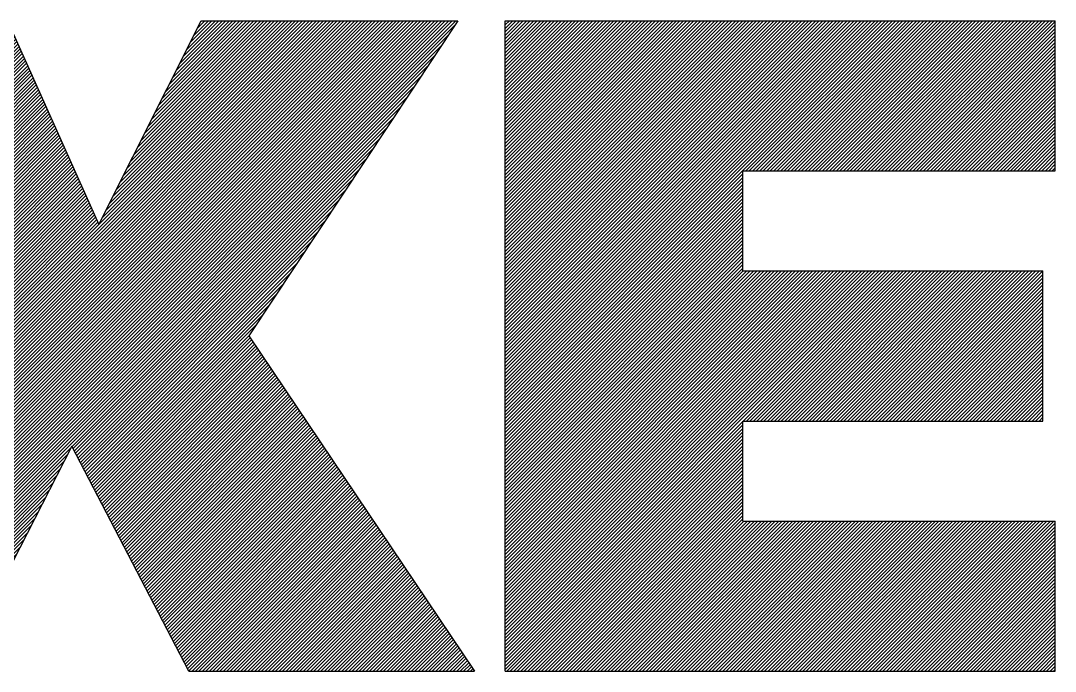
# Model space of a CAD drawing. Extents: x -63 to 400, y -73 to 137.
# Drawn here: x 15.37 to 16.841, y 3.637 to 4.561 of the extents above; entities that cross this region are included whole.
import ezdxf

# ---------------------------------------------------------------- set-up
doc = ezdxf.new("R2010")
doc.units = 0
doc.header["$MEASUREMENT"] = 0
doc.layers.add('1', color=7, linetype='Continuous')

# ---------------------------------------------------------------- blocks, each defined once
blk = doc.blocks.new('*X12')
at = {"layer": '1', "color": 1, "linetype": 'Continuous'}
for p, q in [((-0.63365, -0.00008), (-0.10553, 0.52804)), ((-0.63213, 0.00427), (-0.10836, 0.52804)), ((-0.63082, -0.00008), (-0.1027, 0.52804)), ((-0.62799, -0.00008), (-0.09987, 0.52804)), ((-0.62625, 0.01297), (-0.11118, 0.52804)), ((-0.62517, -0.00008), (-0.09704, 0.52804)), ((-0.62234, -0.00008), (-0.09421, 0.52804)), ((-0.62038, 0.02167), (-0.11401, 0.52804)), ((-0.61951, -0.00008), (-0.09138, 0.52804)), ((-0.61668, -0.00008), (-0.08856, 0.52804)), ((-0.61451, 0.03038), (-0.11684, 0.52804)), ((-0.61385, -0.00008), (-0.08573, 0.52804)), ((-0.61102, -0.00008), (-0.0829, 0.52804)), ((-0.61035, 0.52668), (-0.60899, 0.52804)), ((-0.60925, 0.52495), (-0.60616, 0.52804)), ((-0.60863, 0.03908), (-0.11967, 0.52804)), ((-0.6082, -0.00008), (-0.08007, 0.52804)), ((-0.60815, 0.52322), (-0.60333, 0.52804)), ((-0.60706, 0.52149), (-0.6005, 0.52804)), ((-0.60596, 0.51976), (-0.59767, 0.52804)), ((-0.60537, -0.00008), (-0.07724, 0.52804)), ((-0.60486, 0.51803), (-0.59484, 0.52804)), ((-0.60376, 0.5163), (-0.59202, 0.52804)), ((-0.60276, 0.04778), (-0.1225, 0.52804)), ((-0.60266, 0.51457), (-0.58919, 0.52804)), ((-0.60254, -0.00008), (-0.07441, 0.52804)), ((-0.60157, 0.51283), (-0.58636, 0.52804)), ((-0.60047, 0.5111), (-0.58353, 0.52804)), ((-0.59971, -0.00008), (-0.07159, 0.52804)), ((-0.59937, 0.50937), (-0.5807, 0.52804)), ((-0.59827, 0.50764), (-0.57787, 0.52804)), ((-0.59717, 0.50591), (-0.57505, 0.52804)), ((-0.59688, -0.00008), (-0.06876, 0.52804)), ((-0.59688, 0.05648), (-0.12533, 0.52804)), ((-0.59608, 0.50418), (-0.57222, 0.52804)), ((-0.59498, 0.50245), (-0.56939, 0.52804)), ((-0.59405, -0.00008), (-0.06593, 0.52804)), ((-0.59388, 0.50072), (-0.56656, 0.52804)), ((-0.59278, 0.49899), (-0.56373, 0.52804)), ((-0.59168, 0.49726), (-0.5609, 0.52804)), ((-0.59123, -0.00008), (-0.0631, 0.52804)), ((-0.59101, 0.06519), (-0.12815, 0.52804)), ((-0.59059, 0.49553), (-0.55808, 0.52804)), ((-0.58949, 0.4938), (-0.55525, 0.52804)), ((-0.5884, -0.00008), (-0.06027, 0.52804)), ((-0.58839, 0.49207), (-0.55242, 0.52804)), ((-0.58729, 0.49034), (-0.54959, 0.52804)), ((-0.58619, 0.48861), (-0.54676, 0.52804)), ((-0.58557, -0.00008), (-0.05744, 0.52804)), ((-0.58513, 0.07389), (-0.13098, 0.52804)), ((-0.5851, 0.48688), (-0.54393, 0.52804)), ((-0.584, 0.48515), (-0.5411, 0.52804)), ((-0.5829, 0.48342), (-0.53828, 0.52804)), ((-0.58274, -0.00008), (-0.05462, 0.52804)), ((-0.5818, 0.48169), (-0.53545, 0.52804)), ((-0.5807, 0.47996), (-0.53262, 0.52804)), ((-0.57991, -0.00008), (-0.05179, 0.52804)), ((-0.57961, 0.47823), (-0.52979, 0.52804)), ((-0.57926, 0.08259), (-0.13381, 0.52804)), ((-0.57851, 0.4765), (-0.52696, 0.52804)), ((-0.57741, 0.47477), (-0.52413, 0.52804)), ((-0.57708, -0.00008), (-0.04896, 0.52804)), ((-0.57631, 0.47303), (-0.52131, 0.52804)), ((-0.57521, 0.4713), (-0.51848, 0.52804)), ((-0.57425, -0.00008), (-0.04613, 0.52804)), ((-0.57412, 0.46957), (-0.51565, 0.52804)), ((-0.57339, 0.09129), (-0.13664, 0.52804)), ((-0.57302, 0.46784), (-0.51282, 0.52804)), ((-0.57192, 0.46611), (-0.50999, 0.52804)), ((-0.57143, -0.00008), (-0.0433, 0.52804)), ((-0.57082, 0.46438), (-0.50716, 0.52804)), ((-0.56972, 0.46265), (-0.50433, 0.52804)), ((-0.56863, 0.46092), (-0.50151, 0.52804)), ((-0.5686, -0.00008), (-0.04047, 0.52804)), ((-0.56753, 0.45919), (-0.49868, 0.52804)), ((-0.56643, 0.45746), (-0.49585, 0.52804)), ((-0.56577, -0.00008), (-0.03764, 0.52804)), ((-0.56533, 0.45573), (-0.49302, 0.52804)), ((-0.56423, 0.454), (-0.49019, 0.52804)), ((-0.56314, 0.45227), (-0.48736, 0.52804)), ((-0.56294, -0.00008), (-0.03482, 0.52804)), ((-0.56204, 0.45054), (-0.48454, 0.52804)), ((-0.56094, 0.44881), (-0.48171, 0.52804)), ((-0.56011, -0.00008), (-0.03199, 0.52804)), ((-0.55984, 0.44708), (-0.47888, 0.52804)), ((-0.55874, 0.44535), (-0.47605, 0.52804)), ((-0.55765, 0.44362), (-0.47322, 0.52804)), ((-0.55728, -0.00008), (-0.02916, 0.52804)), ((-0.55655, 0.44189), (-0.47039, 0.52804)), ((-0.55545, 0.44016), (-0.46757, 0.52804)), ((-0.55446, -0.00008), (-0.02633, 0.52804)), ((-0.55435, 0.43843), (-0.46474, 0.52804)), ((-0.55325, 0.4367), (-0.46191, 0.52804)), ((-0.55216, 0.43497), (-0.45908, 0.52804)), ((-0.55163, -0.00008), (-0.0235, 0.52804)), ((-0.55106, 0.43323), (-0.45625, 0.52804)), ((-0.54996, 0.4315), (-0.45342, 0.52804)), ((-0.54886, 0.42977), (-0.45059, 0.52804)), ((-0.5488, -0.00008), (-0.02067, 0.52804)), ((-0.54776, 0.42804), (-0.44777, 0.52804)), ((-0.54667, 0.42631), (-0.44494, 0.52804)), ((-0.54597, -0.00008), (-0.01785, 0.52804)), ((-0.54557, 0.42458), (-0.44211, 0.52804)), ((-0.54447, 0.42285), (-0.43928, 0.52804)), ((-0.54337, 0.42112), (-0.43645, 0.52804)), ((-0.54314, -0.00008), (-0.01502, 0.52804)), ((-0.54227, 0.41939), (-0.43362, 0.52804)), ((-0.54118, 0.41766), (-0.4308, 0.52804)), ((-0.54031, -0.00008), (-0.01582, 0.52441)), ((-0.54008, 0.41593), (-0.42797, 0.52804)), ((-0.53898, 0.4142), (-0.42514, 0.52804)), ((-0.53788, 0.41247), (-0.42231, 0.52804)), ((-0.53678, 0.41074), (-0.41948, 0.52804)), ((-0.53569, 0.40901), (-0.41665, 0.52804)), ((-0.53459, 0.40728), (-0.41383, 0.52804)), ((-0.53349, 0.40555), (-0.411, 0.52804)), ((-0.53239, 0.40382), (-0.40817, 0.52804)), ((-0.53129, 0.40209), (-0.40534, 0.52804)), ((-0.5302, 0.40036), (-0.40251, 0.52804)), ((-0.5291, 0.39863), (-0.39968, 0.52804)), ((-0.528, 0.3969), (-0.39685, 0.52804)), ((-0.5269, 0.39517), (-0.39403, 0.52804)), ((-0.5258, 0.39343), (-0.3912, 0.52804)), ((-0.52471, 0.3917), (-0.38837, 0.52804)), ((-0.52361, 0.38997), (-0.38554, 0.52804)), ((-0.52251, 0.38824), (-0.38271, 0.52804)), ((-0.52141, 0.38651), (-0.37988, 0.52804)), ((-0.52031, 0.38478), (-0.3784, 0.5267)), ((-0.51922, 0.38305), (-0.37752, 0.52474)), ((-0.51812, 0.38132), (-0.37665, 0.52279)), ((-0.30486, 0.36265), (-0.13947, 0.52804)), ((-0.30201, 0.36833), (-0.1423, 0.52804)), ((-0.29915, 0.37402), (-0.14512, 0.52804)), ((-0.29629, 0.3797), (-0.14795, 0.52804)), ((-0.29343, 0.38539), (-0.15078, 0.52804)), ((-0.29058, 0.39107), (-0.15361, 0.52804)), ((-0.28772, 0.39676), (-0.15644, 0.52804)), ((-0.28486, 0.40244), (-0.15927, 0.52804)), ((-0.28201, 0.40813), (-0.1621, 0.52804)), ((-0.27915, 0.41382), (-0.16492, 0.52804)), ((-0.27629, 0.4195), (-0.16775, 0.52804)), ((-0.27344, 0.42519), (-0.17058, 0.52804)), ((-0.27058, 0.43087), (-0.17341, 0.52804)), ((-0.26772, 0.43656), (-0.17624, 0.52804)), ((-0.26486, 0.44224), (-0.17907, 0.52804)), ((-0.26201, 0.44793), (-0.18189, 0.52804)), ((-0.25915, 0.45361), (-0.18472, 0.52804)), ((-0.25629, 0.4593), (-0.18755, 0.52804)), ((-0.25344, 0.46498), (-0.19038, 0.52804)), ((-0.25058, 0.47067), (-0.19321, 0.52804)), ((-0.24772, 0.47636), (-0.19604, 0.52804)), ((-0.24487, 0.48204), (-0.19886, 0.52804)), ((-0.24201, 0.48773), (-0.20169, 0.52804)), ((-0.23915, 0.49341), (-0.20452, 0.52804)), ((-0.23629, 0.4991), (-0.20735, 0.52804)), ((-0.23344, 0.50478), (-0.21018, 0.52804)), ((-0.23058, 0.51047), (-0.21301, 0.52804)), ((-0.22772, 0.51615), (-0.21584, 0.52804)), ((-0.22487, 0.52184), (-0.21866, 0.52804)), ((-0.22201, 0.52752), (-0.22149, 0.52804)), ((-0.53749, -0.00008), (-0.02138, 0.51602)), ((-0.51702, 0.37959), (-0.37577, 0.52084)), ((-0.51592, 0.37786), (-0.3749, 0.51888)), ((-0.51482, 0.37613), (-0.37403, 0.51693)), ((-0.51373, 0.3744), (-0.37315, 0.51498)), ((-0.51263, 0.37267), (-0.37228, 0.51302)), ((-0.53466, -0.00008), (-0.02695, 0.50762)), ((-0.51153, 0.37094), (-0.3714, 0.51107)), ((-0.51043, 0.36921), (-0.37053, 0.50911)), ((-0.50933, 0.36748), (-0.36965, 0.50716)), ((-0.50824, 0.36575), (-0.36878, 0.50521)), ((-0.53183, -0.00008), (-0.03251, 0.49923)), ((-0.50714, 0.36402), (-0.3679, 0.50325)), ((-0.50604, 0.36229), (-0.36703, 0.5013)), ((-0.50494, 0.36056), (-0.36615, 0.49935)), ((-0.50384, 0.35883), (-0.36528, 0.49739)), ((-0.529, -0.00008), (-0.03808, 0.49084)), ((-0.50275, 0.3571), (-0.3644, 0.49544)), ((-0.50165, 0.35537), (-0.36353, 0.49348)), ((-0.50055, 0.35363), (-0.36265, 0.49153)), ((-0.49945, 0.3519), (-0.36178, 0.48958)), ((-0.49835, 0.35017), (-0.3609, 0.48762)), ((-0.52617, -0.00008), (-0.04365, 0.48244)), ((-0.49726, 0.34844), (-0.36003, 0.48567)), ((-0.49616, 0.34671), (-0.35916, 0.48372)), ((-0.49506, 0.34498), (-0.35828, 0.48176)), ((-0.49396, 0.34325), (-0.35741, 0.47981)), ((-0.52334, -0.00008), (-0.04921, 0.47405)), ((-0.49286, 0.34152), (-0.35653, 0.47786)), ((-0.49177, 0.33979), (-0.35566, 0.4759)), ((-0.49067, 0.33806), (-0.35478, 0.47395)), ((-0.48957, 0.33633), (-0.35391, 0.47199)), ((-0.52051, -0.00008), (-0.05478, 0.46565)), ((-0.48847, 0.3346), (-0.35303, 0.47004)), ((-0.48737, 0.33287), (-0.35216, 0.46809)), ((-0.48628, 0.33114), (-0.35128, 0.46613)), ((-0.48518, 0.32941), (-0.35041, 0.46418)), ((-0.48408, 0.32768), (-0.34953, 0.46223)), ((-0.51769, -0.00008), (-0.06034, 0.45726)), ((-0.48298, 0.32595), (-0.34866, 0.46027)), ((-0.48188, 0.32422), (-0.34778, 0.45832)), ((-0.48079, 0.32249), (-0.34691, 0.45636)), ((-0.47969, 0.32076), (-0.34603, 0.45441)), ((-0.51486, -0.00008), (-0.06591, 0.44886)), ((-0.47859, 0.31903), (-0.34516, 0.45246)), ((-0.47749, 0.3173), (-0.34429, 0.4505)), ((-0.47639, 0.31557), (-0.34341, 0.44855)), ((-0.4753, 0.31383), (-0.34254, 0.4466)), ((-0.51203, -0.00008), (-0.07147, 0.44047)), ((-0.4742, 0.3121), (-0.34166, 0.44464)), ((-0.4731, 0.31037), (-0.34079, 0.44269)), ((-0.472, 0.30864), (-0.33991, 0.44073)), ((-0.4709, 0.30691), (-0.33904, 0.43878)), ((-0.46981, 0.30518), (-0.33816, 0.43683)), ((-0.46871, 0.30345), (-0.33729, 0.43487)), ((-0.46761, 0.30172), (-0.33641, 0.43292)), ((-0.46651, 0.29999), (-0.33554, 0.43097)), ((-0.46541, 0.29826), (-0.33466, 0.42901)), ((-0.3266, 0.18252), (-0.07704, 0.43208)), ((-0.46432, 0.29653), (-0.33379, 0.42706)), ((-0.46322, 0.2948), (-0.33291, 0.4251)), ((-0.46212, 0.29307), (-0.33204, 0.42315)), ((-0.46102, 0.29134), (-0.33116, 0.4212)), ((-0.32563, 0.18065), (-0.08261, 0.42368)), ((-0.45992, 0.28961), (-0.33029, 0.41924)), ((-0.45883, 0.28788), (-0.32942, 0.41729)), ((-0.45773, 0.28615), (-0.32854, 0.41534)), ((-0.45663, 0.28442), (-0.32767, 0.41338)), ((-0.32467, 0.17879), (-0.08817, 0.41529)), ((-0.45553, 0.28269), (-0.32679, 0.41143)), ((-0.45443, 0.28096), (-0.32592, 0.40947)), ((-0.45334, 0.27923), (-0.32504, 0.40752)), ((-0.45224, 0.2775), (-0.32417, 0.40557)), ((-0.45114, 0.27577), (-0.32329, 0.40361)), ((-0.3237, 0.17693), (-0.09374, 0.40689)), ((-0.46765, 0.24794), (-0.31979, 0.3958)), ((-0.46178, 0.25664), (-0.32067, 0.39775)), ((-0.4559, 0.26535), (-0.32154, 0.39971)), ((-0.45004, 0.27403), (-0.32242, 0.40166)), ((-0.32274, 0.17507), (-0.0993, 0.3985)), ((-0.49115, 0.21313), (-0.31629, 0.38798)), ((-0.48527, 0.22183), (-0.31717, 0.38994)), ((-0.4794, 0.23054), (-0.31804, 0.39189)), ((-0.47352, 0.23924), (-0.31892, 0.39385)), ((-0.32177, 0.1732), (-0.10487, 0.3901)), ((-0.52052, 0.16962), (-0.31192, 0.37822)), ((-0.51464, 0.17832), (-0.3128, 0.38017)), ((-0.50877, 0.18702), (-0.31367, 0.38212)), ((-0.5029, 0.19573), (-0.31455, 0.38408)), ((-0.49702, 0.20443), (-0.31542, 0.38603)), ((-0.3208, 0.17134), (-0.11044, 0.38171)), ((-0.54402, 0.13481), (-0.30842, 0.3704)), ((-0.53814, 0.14351), (-0.3093, 0.37235)), ((-0.53227, 0.15221), (-0.31017, 0.37431)), ((-0.52639, 0.16092), (-0.31105, 0.37626)), ((-0.31984, 0.16948), (-0.116, 0.37332)), ((-0.56751, 0.1), (-0.30492, 0.36259)), ((-0.56164, 0.1087), (-0.3058, 0.36454)), ((-0.55576, 0.1174), (-0.30667, 0.36649)), ((-0.54989, 0.1261), (-0.30755, 0.36845)), ((-0.31887, 0.16762), (-0.12157, 0.36492)), ((-0.31791, 0.16576), (-0.12713, 0.35653)), ((-0.31694, 0.16389), (-0.1327, 0.34813)), ((-0.31597, 0.16203), (-0.13827, 0.33974)), ((-0.31501, 0.16017), (-0.14383, 0.33134)), ((-0.31404, 0.15831), (-0.1494, 0.32295)), ((-0.31307, 0.15644), (-0.15496, 0.31456)), ((-0.31211, 0.15458), (-0.16053, 0.30616)), ((-0.31114, 0.15272), (-0.16609, 0.29777)), ((-0.31018, 0.15086), (-0.17166, 0.28937)), ((-0.30921, 0.14899), (-0.17723, 0.28098)), ((-0.30824, 0.14713), (-0.18279, 0.27258)), ((-0.30728, 0.14527), (-0.18189, 0.27066)), ((-0.30631, 0.14341), (-0.18075, 0.26897)), ((-0.30535, 0.14155), (-0.17962, 0.26727)), ((-0.30438, 0.13968), (-0.17848, 0.26558)), ((-0.30341, 0.13782), (-0.17734, 0.26389)), ((-0.30245, 0.13596), (-0.17621, 0.2622)), ((-0.30148, 0.1341), (-0.17507, 0.26051)), ((-0.30052, 0.13223), (-0.17393, 0.25882)), ((-0.29955, 0.13037), (-0.17279, 0.25713)), ((-0.29858, 0.12851), (-0.17166, 0.25544)), ((-0.29762, 0.12665), (-0.17052, 0.25375)), ((-0.29665, 0.12478), (-0.16938, 0.25205)), ((-0.29568, 0.12292), (-0.16824, 0.25036)), ((-0.29472, 0.12106), (-0.16711, 0.24867)), ((-0.29375, 0.1192), (-0.16597, 0.24698)), ((-0.29279, 0.11734), (-0.16483, 0.24529)), ((-0.29182, 0.11547), (-0.16369, 0.2436)), ((-0.29085, 0.11361), (-0.16256, 0.24191)), ((-0.28989, 0.11175), (-0.16142, 0.24022)), ((-0.28892, 0.10989), (-0.16028, 0.23853)), ((-0.28796, 0.10802), (-0.15914, 0.23683)), ((-0.28699, 0.10616), (-0.15801, 0.23514)), ((-0.28602, 0.1043), (-0.15687, 0.23345)), ((-0.28506, 0.10244), (-0.15573, 0.23176)), ((-0.28409, 0.10057), (-0.1546, 0.23007)), ((-0.28312, 0.09871), (-0.15346, 0.22838)), ((-0.28216, 0.09685), (-0.15232, 0.22669)), ((-0.28119, 0.09499), (-0.15118, 0.225)), ((-0.28023, 0.09313), (-0.15005, 0.22331)), ((-0.27926, 0.09126), (-0.14891, 0.22162)), ((-0.27829, 0.0894), (-0.14777, 0.21992)), ((-0.27733, 0.08754), (-0.14663, 0.21823)), ((-0.27636, 0.08568), (-0.1455, 0.21654)), ((-0.2754, 0.08381), (-0.14436, 0.21485)), ((-0.27443, 0.08195), (-0.14322, 0.21316)), ((-0.27346, 0.08009), (-0.14208, 0.21147)), ((-0.2725, 0.07823), (-0.14095, 0.20978)), ((-0.27153, 0.07637), (-0.13981, 0.20809)), ((-0.27057, 0.0745), (-0.13867, 0.2064)), ((-0.2696, 0.07264), (-0.13754, 0.2047)), ((-0.26863, 0.07078), (-0.1364, 0.20301)), ((-0.26767, 0.06892), (-0.13526, 0.20132)), ((-0.2667, 0.06705), (-0.13412, 0.19963)), ((-0.26573, 0.06519), (-0.13299, 0.19794)), ((-0.26477, 0.06333), (-0.13185, 0.19625)), ((-0.2638, 0.06147), (-0.13071, 0.19456)), ((-0.26284, 0.0596), (-0.12957, 0.19287)), ((-0.26187, 0.05774), (-0.12844, 0.19118)), ((-0.2609, 0.05588), (-0.1273, 0.18948)), ((-0.25994, 0.05402), (-0.12616, 0.18779)), ((-0.25897, 0.05216), (-0.12502, 0.1861)), ((-0.5092, -0.00008), (-0.32715, 0.18197)), ((-0.25801, 0.05029), (-0.12389, 0.18441)), ((-0.25704, 0.04843), (-0.12275, 0.18272)), ((-0.25607, 0.04657), (-0.12161, 0.18103)), ((-0.25511, 0.04471), (-0.12048, 0.17934)), ((-0.25414, 0.04284), (-0.11934, 0.17765)), ((-0.50637, -0.00008), (-0.33012, 0.17617)), ((-0.50354, -0.00008), (-0.3331, 0.17036)), ((-0.25318, 0.04098), (-0.1182, 0.17596)), ((-0.25221, 0.03912), (-0.11706, 0.17427)), ((-0.25124, 0.03726), (-0.11593, 0.17257)), ((-0.25028, 0.03539), (-0.11479, 0.17088)), ((-0.24931, 0.03353), (-0.11365, 0.16919)), ((-0.50072, -0.00008), (-0.33607, 0.16456)), ((-0.24834, 0.03167), (-0.11251, 0.1675)), ((-0.24738, 0.02981), (-0.11138, 0.16581)), ((-0.24641, 0.02795), (-0.11024, 0.16412)), ((-0.24545, 0.02608), (-0.1091, 0.16243)), ((-0.24448, 0.02422), (-0.10796, 0.16074)), ((-0.49789, -0.00008), (-0.33905, 0.15876)), ((-0.49506, -0.00008), (-0.34202, 0.15295)), ((-0.24351, 0.02236), (-0.10683, 0.15905)), ((-0.24255, 0.0205), (-0.10569, 0.15735)), ((-0.24158, 0.01863), (-0.10455, 0.15566)), ((-0.24062, 0.01677), (-0.10341, 0.15397)), ((-0.23965, 0.01491), (-0.10228, 0.15228)), ((-0.49223, -0.00008), (-0.345, 0.14715)), ((-0.23868, 0.01305), (-0.10114, 0.15059)), ((-0.23772, 0.01118), (-0.1, 0.1489)), ((-0.23675, 0.00932), (-0.09887, 0.14721)), ((-0.23578, 0.00746), (-0.09773, 0.14552)), ((-0.23482, 0.0056), (-0.09659, 0.14383)), ((-0.4894, -0.00008), (-0.34797, 0.14134)), ((-0.48657, -0.00008), (-0.35095, 0.13554)), ((-0.23385, 0.00374), (-0.09545, 0.14213)), ((-0.23289, 0.00187), (-0.09432, 0.14044)), ((-0.23192, 0.00001), (-0.09318, 0.13875)), ((-0.22919, -0.00008), (-0.09204, 0.13706)), ((-0.22636, -0.00008), (-0.0909, 0.13537)), ((-0.48375, -0.00008), (-0.35392, 0.12974)), ((-0.22353, -0.00008), (-0.08977, 0.13368)), ((-0.2207, -0.00008), (-0.08863, 0.13199)), ((-0.21787, -0.00008), (-0.08749, 0.1303)), ((-0.21504, -0.00008), (-0.08635, 0.12861)), ((-0.21222, -0.00008), (-0.08522, 0.12691)), ((-0.48092, -0.00008), (-0.3569, 0.12393)), ((-0.47809, -0.00008), (-0.35987, 0.11813)), ((-0.20939, -0.00008), (-0.08408, 0.12522)), ((-0.20656, -0.00008), (-0.08294, 0.12353)), ((-0.20373, -0.00008), (-0.08181, 0.12184)), ((-0.2009, -0.00008), (-0.08067, 0.12015)), ((-0.19807, -0.00008), (-0.07953, 0.11846)), ((-0.47526, -0.00008), (-0.36285, 0.11233)), ((-0.19525, -0.00008), (-0.07839, 0.11677)), ((-0.19242, -0.00008), (-0.07726, 0.11508)), ((-0.18959, -0.00008), (-0.07612, 0.11339)), ((-0.18676, -0.00008), (-0.07498, 0.1117)), ((-0.18393, -0.00008), (-0.07384, 0.11)), ((-0.47243, -0.00008), (-0.36583, 0.10652)), ((-0.1811, -0.00008), (-0.07271, 0.10831)), ((-0.17827, -0.00008), (-0.07157, 0.10662)), ((-0.17545, -0.00008), (-0.07043, 0.10493)), ((-0.17262, -0.00008), (-0.06929, 0.10324)), ((-0.16979, -0.00008), (-0.06816, 0.10155)), ((-0.4696, -0.00008), (-0.3688, 0.10072)), ((-0.46677, -0.00008), (-0.37178, 0.09491)), ((-0.16696, -0.00008), (-0.06702, 0.09986)), ((-0.16413, -0.00008), (-0.06588, 0.09817)), ((-0.1613, -0.00008), (-0.06474, 0.09648)), ((-0.15848, -0.00008), (-0.06361, 0.09478)), ((-0.15565, -0.00008), (-0.06247, 0.09309)), ((-0.46395, -0.00008), (-0.37475, 0.08911)), ((-0.15282, -0.00008), (-0.06133, 0.0914)), ((-0.14999, -0.00008), (-0.0602, 0.08971)), ((-0.14716, -0.00008), (-0.05906, 0.08802)), ((-0.14433, -0.00008), (-0.05792, 0.08633)), ((-0.14151, -0.00008), (-0.05678, 0.08464)), ((-0.46112, -0.00008), (-0.37773, 0.08331)), ((-0.45829, -0.00008), (-0.3807, 0.0775)), ((-0.13868, -0.00008), (-0.05565, 0.08295)), ((-0.13585, -0.00008), (-0.05451, 0.08126)), ((-0.13302, -0.00008), (-0.05337, 0.07956)), ((-0.13019, -0.00008), (-0.05223, 0.07787)), ((-0.12736, -0.00008), (-0.0511, 0.07618)), ((-0.45546, -0.00008), (-0.38368, 0.0717)), ((-0.12453, -0.00008), (-0.04996, 0.07449)), ((-0.12171, -0.00008), (-0.04882, 0.0728)), ((-0.11888, -0.00008), (-0.04768, 0.07111)), ((-0.11605, -0.00008), (-0.04655, 0.06942)), ((-0.11322, -0.00008), (-0.04541, 0.06773)), ((-0.45263, -0.00008), (-0.38665, 0.0659)), ((-0.4498, -0.00008), (-0.38963, 0.06009)), ((-0.11039, -0.00008), (-0.04427, 0.06604)), ((-0.10756, -0.00008), (-0.04314, 0.06434)), ((-0.10474, -0.00008), (-0.042, 0.06265)), ((-0.10191, -0.00008), (-0.04086, 0.06096)), ((-0.09908, -0.00008), (-0.03972, 0.05927)), ((-0.44698, -0.00008), (-0.3926, 0.05429)), ((-0.09625, -0.00008), (-0.03859, 0.05758)), ((-0.09342, -0.00008), (-0.03745, 0.05589)), ((-0.09059, -0.00008), (-0.03631, 0.0542)), ((-0.08777, -0.00008), (-0.03517, 0.05251)), ((-0.08494, -0.00008), (-0.03404, 0.05082)), ((-0.44415, -0.00008), (-0.39558, 0.04849)), ((-0.44132, -0.00008), (-0.39855, 0.04268)), ((-0.08211, -0.00008), (-0.0329, 0.04913)), ((-0.07928, -0.00008), (-0.03176, 0.04743)), ((-0.07645, -0.00008), (-0.03062, 0.04574)), ((-0.07362, -0.00008), (-0.02949, 0.04405)), ((-0.07079, -0.00008), (-0.02835, 0.04236)), ((-0.43849, -0.00008), (-0.40153, 0.03688)), ((-0.06797, -0.00008), (-0.02721, 0.04067)), ((-0.06514, -0.00008), (-0.02608, 0.03898)), ((-0.06231, -0.00008), (-0.02494, 0.03729)), ((-0.05948, -0.00008), (-0.0238, 0.0356)), ((-0.05665, -0.00008), (-0.02266, 0.03391)), ((-0.43566, -0.00008), (-0.4045, 0.03107)), ((-0.43283, -0.00008), (-0.40748, 0.02527)), ((-0.05382, -0.00008), (-0.02153, 0.03221)), ((-0.051, -0.00008), (-0.02039, 0.03052)), ((-0.04817, -0.00008), (-0.01925, 0.02883)), ((-0.04534, -0.00008), (-0.01811, 0.02714)), ((-0.04251, -0.00008), (-0.01698, 0.02545)), ((-0.43, -0.00008), (-0.41045, 0.01947)), ((-0.03968, -0.00008), (-0.01584, 0.02376)), ((-0.03685, -0.00008), (-0.0147, 0.02207)), ((-0.03403, -0.00008), (-0.01356, 0.02038)), ((-0.0312, -0.00008), (-0.01243, 0.01869)), ((-0.02837, -0.00008), (-0.01129, 0.01699)), ((-0.42718, -0.00008), (-0.41343, 0.01366)), ((-0.02554, -0.00008), (-0.01015, 0.0153)), ((-0.02271, -0.00008), (-0.00901, 0.01361)), ((-0.01988, -0.00008), (-0.00788, 0.01192)), ((-0.01705, -0.00008), (-0.00674, 0.01023)), ((-0.01423, -0.00008), (-0.0056, 0.00854)), ((-0.42435, -0.00008), (-0.41641, 0.00786)), ((-0.42152, -0.00008), (-0.41938, 0.00206)), ((-0.0114, -0.00008), (-0.00447, 0.00685)), ((-0.00857, -0.00008), (-0.00333, 0.00516)), ((-0.00574, -0.00008), (-0.00219, 0.00347)), ((-0.00291, -0.00008), (-0.00105, 0.00178)), ((-0.00008, -0.00008), (0.00008, 0.00008))]:
    blk.add_line(p, q, dxfattribs=at)
blk = doc.blocks.new('*X13')
at = {"layer": '1', "color": 1, "linetype": 'Continuous'}
for p, q in [((-0.44618, 0.21285), (-0.1316, 0.52743)), ((-0.44618, 0.21568), (-0.13443, 0.52743)), ((-0.44618, 0.2185), (-0.13725, 0.52743)), ((-0.44618, 0.22133), (-0.14008, 0.52743)), ((-0.44618, 0.22416), (-0.14291, 0.52743)), ((-0.44618, 0.22699), (-0.14574, 0.52743)), ((-0.44618, 0.22982), (-0.14857, 0.52743)), ((-0.44618, 0.23265), (-0.1514, 0.52743)), ((-0.44618, 0.23547), (-0.15422, 0.52743)), ((-0.44618, 0.2383), (-0.15705, 0.52743)), ((-0.44618, 0.24113), (-0.15988, 0.52743)), ((-0.44618, 0.24396), (-0.16271, 0.52743)), ((-0.44618, 0.24679), (-0.16554, 0.52743)), ((-0.44618, 0.24962), (-0.16837, 0.52743)), ((-0.44618, 0.25245), (-0.1712, 0.52743)), ((-0.44618, 0.25527), (-0.17402, 0.52743)), ((-0.44618, 0.2581), (-0.17685, 0.52743)), ((-0.44618, 0.26093), (-0.17968, 0.52743)), ((-0.44618, 0.26376), (-0.18251, 0.52743)), ((-0.44618, 0.26659), (-0.18534, 0.52743)), ((-0.44618, 0.26942), (-0.18817, 0.52743)), ((-0.44618, 0.27224), (-0.19099, 0.52743)), ((-0.44618, 0.27507), (-0.19382, 0.52743)), ((-0.44618, 0.2779), (-0.19665, 0.52743)), ((-0.44618, 0.28073), (-0.19948, 0.52743)), ((-0.44618, 0.28356), (-0.20231, 0.52743)), ((-0.44618, 0.28639), (-0.20514, 0.52743)), ((-0.44618, 0.28921), (-0.20796, 0.52743)), ((-0.44618, 0.29204), (-0.21079, 0.52743)), ((-0.44618, 0.29487), (-0.21362, 0.52743)), ((-0.44618, 0.2977), (-0.21645, 0.52743)), ((-0.44618, 0.30053), (-0.21928, 0.52743)), ((-0.44618, 0.30336), (-0.22211, 0.52743)), ((-0.44618, 0.30619), (-0.22494, 0.52743)), ((-0.44618, 0.30901), (-0.22776, 0.52743)), ((-0.44618, 0.31184), (-0.23059, 0.52743)), ((-0.44618, 0.31467), (-0.23342, 0.52743)), ((-0.44618, 0.3175), (-0.23625, 0.52743)), ((-0.44618, 0.32033), (-0.23908, 0.52743)), ((-0.44618, 0.32316), (-0.24191, 0.52743)), ((-0.44618, 0.32598), (-0.24473, 0.52743)), ((-0.44618, 0.32881), (-0.24756, 0.52743)), ((-0.44618, 0.33164), (-0.25039, 0.52743)), ((-0.44618, 0.33447), (-0.25322, 0.52743)), ((-0.44618, 0.3373), (-0.25605, 0.52743)), ((-0.44618, 0.34013), (-0.25888, 0.52743)), ((-0.44618, 0.34296), (-0.26171, 0.52743)), ((-0.44618, 0.34578), (-0.26453, 0.52743)), ((-0.44618, 0.34861), (-0.26736, 0.52743)), ((-0.44618, 0.35144), (-0.27019, 0.52743)), ((-0.44618, 0.35427), (-0.27302, 0.52743)), ((-0.44618, 0.3571), (-0.27585, 0.52743)), ((-0.44618, 0.35993), (-0.27868, 0.52743)), ((-0.44618, 0.36275), (-0.2815, 0.52743)), ((-0.44618, 0.36558), (-0.28433, 0.52743)), ((-0.44618, 0.36841), (-0.28716, 0.52743)), ((-0.44618, 0.37124), (-0.28999, 0.52743)), ((-0.44618, 0.37407), (-0.29282, 0.52743)), ((-0.44618, 0.3769), (-0.29565, 0.52743)), ((-0.44618, 0.37972), (-0.29847, 0.52743)), ((-0.44618, 0.38255), (-0.3013, 0.52743)), ((-0.44618, 0.38538), (-0.30413, 0.52743)), ((-0.44618, 0.38821), (-0.30696, 0.52743)), ((-0.44618, 0.39104), (-0.30979, 0.52743)), ((-0.44618, 0.39387), (-0.31262, 0.52743)), ((-0.44618, 0.3967), (-0.31545, 0.52743)), ((-0.44618, 0.39952), (-0.31827, 0.52743)), ((-0.44618, 0.40235), (-0.3211, 0.52743)), ((-0.44618, 0.40518), (-0.32393, 0.52743)), ((-0.44618, 0.40801), (-0.32676, 0.52743)), ((-0.44618, 0.41084), (-0.32959, 0.52743)), ((-0.44618, 0.41367), (-0.33242, 0.52743)), ((-0.44618, 0.41649), (-0.33524, 0.52743)), ((-0.44618, 0.41932), (-0.33807, 0.52743)), ((-0.44618, 0.42215), (-0.3409, 0.52743)), ((-0.44618, 0.42498), (-0.34373, 0.52743)), ((-0.44618, 0.42781), (-0.34656, 0.52743)), ((-0.44618, 0.43064), (-0.34939, 0.52743)), ((-0.44618, 0.43346), (-0.35221, 0.52743)), ((-0.44618, 0.43629), (-0.35504, 0.52743)), ((-0.44618, 0.43912), (-0.35787, 0.52743)), ((-0.44618, 0.44195), (-0.3607, 0.52743)), ((-0.44618, 0.44478), (-0.36353, 0.52743)), ((-0.44618, 0.44761), (-0.36636, 0.52743)), ((-0.44618, 0.45044), (-0.36919, 0.52743)), ((-0.44618, 0.45326), (-0.37201, 0.52743)), ((-0.44618, 0.45609), (-0.37484, 0.52743)), ((-0.44618, 0.45892), (-0.37767, 0.52743)), ((-0.44618, 0.46175), (-0.3805, 0.52743)), ((-0.44618, 0.46458), (-0.38333, 0.52743)), ((-0.44618, 0.46741), (-0.38616, 0.52743)), ((-0.44618, 0.47023), (-0.38898, 0.52743)), ((-0.44618, 0.47306), (-0.39181, 0.52743)), ((-0.44618, 0.47589), (-0.39464, 0.52743)), ((-0.44618, 0.47872), (-0.39747, 0.52743)), ((-0.44618, 0.48155), (-0.4003, 0.52743)), ((-0.44618, 0.48438), (-0.40313, 0.52743)), ((-0.44618, 0.4872), (-0.40595, 0.52743)), ((-0.44618, 0.49003), (-0.40878, 0.52743)), ((-0.44618, 0.49286), (-0.41161, 0.52743)), ((-0.44618, 0.49569), (-0.41444, 0.52743)), ((-0.44618, 0.49852), (-0.41727, 0.52743)), ((-0.44618, 0.50135), (-0.4201, 0.52743)), ((-0.44618, 0.50418), (-0.42293, 0.52743)), ((-0.44618, 0.507), (-0.42575, 0.52743)), ((-0.44618, 0.50983), (-0.42858, 0.52743)), ((-0.44618, 0.51266), (-0.43141, 0.52743)), ((-0.44618, 0.51549), (-0.43424, 0.52743)), ((-0.44618, 0.51832), (-0.43707, 0.52743)), ((-0.44618, 0.52115), (-0.4399, 0.52743)), ((-0.44618, 0.52397), (-0.44272, 0.52743)), ((-0.44618, 0.5268), (-0.44555, 0.52743)), ((-0.25064, 0.40555), (-0.12877, 0.52743)), ((-0.24782, 0.40555), (-0.12594, 0.52743)), ((-0.24499, 0.40555), (-0.12311, 0.52743)), ((-0.24216, 0.40555), (-0.12028, 0.52743)), ((-0.23933, 0.40555), (-0.11746, 0.52743)), ((-0.2365, 0.40555), (-0.11463, 0.52743)), ((-0.23367, 0.40555), (-0.1118, 0.52743)), ((-0.23084, 0.40555), (-0.10897, 0.52743)), ((-0.22802, 0.40555), (-0.10614, 0.52743)), ((-0.22519, 0.40555), (-0.10331, 0.52743)), ((-0.22236, 0.40555), (-0.10048, 0.52743)), ((-0.21953, 0.40555), (-0.09766, 0.52743)), ((-0.2167, 0.40555), (-0.09483, 0.52743)), ((-0.21387, 0.40555), (-0.092, 0.52743)), ((-0.21105, 0.40555), (-0.08917, 0.52743)), ((-0.20822, 0.40555), (-0.08634, 0.52743)), ((-0.20539, 0.40555), (-0.08351, 0.52743)), ((-0.20256, 0.40555), (-0.08069, 0.52743)), ((-0.19973, 0.40555), (-0.07786, 0.52743)), ((-0.1969, 0.40555), (-0.07503, 0.52743)), ((-0.19408, 0.40555), (-0.0722, 0.52743)), ((-0.19125, 0.40555), (-0.06937, 0.52743)), ((-0.18842, 0.40555), (-0.06654, 0.52743)), ((-0.18559, 0.40555), (-0.06372, 0.52743)), ((-0.18276, 0.40555), (-0.06089, 0.52743)), ((-0.17993, 0.40555), (-0.05806, 0.52743)), ((-0.1771, 0.40555), (-0.05523, 0.52743)), ((-0.17428, 0.40555), (-0.0524, 0.52743)), ((-0.17145, 0.40555), (-0.04957, 0.52743)), ((-0.16862, 0.40555), (-0.04674, 0.52743)), ((-0.16579, 0.40555), (-0.04392, 0.52743)), ((-0.16296, 0.40555), (-0.04109, 0.52743)), ((-0.16013, 0.40555), (-0.03826, 0.52743)), ((-0.15731, 0.40555), (-0.03543, 0.52743)), ((-0.15448, 0.40555), (-0.0326, 0.52743)), ((-0.15165, 0.40555), (-0.02977, 0.52743)), ((-0.14882, 0.40555), (-0.02695, 0.52743)), ((-0.14599, 0.40555), (-0.02412, 0.52743)), ((-0.14316, 0.40555), (-0.02129, 0.52743)), ((-0.14034, 0.40555), (-0.01846, 0.52743)), ((-0.13751, 0.40555), (-0.01563, 0.52743)), ((-0.13468, 0.40555), (-0.0128, 0.52743)), ((-0.13185, 0.40555), (-0.00998, 0.52743)), ((-0.12902, 0.40555), (-0.00715, 0.52743)), ((-0.12619, 0.40555), (-0.00432, 0.52743)), ((-0.12336, 0.40555), (-0.00149, 0.52743)), ((-0.12054, 0.40555), (0.0007, 0.52679)), ((-0.11771, 0.40555), (0.0007, 0.52396)), ((-0.11488, 0.40555), (0.0007, 0.52113)), ((-0.11205, 0.40555), (0.0007, 0.5183)), ((-0.10922, 0.40555), (0.0007, 0.51547)), ((-0.10639, 0.40555), (0.0007, 0.51264)), ((-0.10357, 0.40555), (0.0007, 0.50982)), ((-0.10074, 0.40555), (0.0007, 0.50699)), ((-0.09791, 0.40555), (0.0007, 0.50416)), ((-0.09508, 0.40555), (0.0007, 0.50133)), ((-0.09225, 0.40555), (0.0007, 0.4985)), ((-0.08942, 0.40555), (0.0007, 0.49567)), ((-0.0866, 0.40555), (0.0007, 0.49285)), ((-0.08377, 0.40555), (0.0007, 0.49002)), ((-0.08094, 0.40555), (0.0007, 0.48719)), ((-0.07811, 0.40555), (0.0007, 0.48436)), ((-0.07528, 0.40555), (0.0007, 0.48153)), ((-0.07245, 0.40555), (0.0007, 0.4787)), ((-0.06962, 0.40555), (0.0007, 0.47587)), ((-0.0668, 0.40555), (0.0007, 0.47305)), ((-0.06397, 0.40555), (0.0007, 0.47022)), ((-0.06114, 0.40555), (0.0007, 0.46739)), ((-0.05831, 0.40555), (0.0007, 0.46456)), ((-0.05548, 0.40555), (0.0007, 0.46173)), ((-0.05265, 0.40555), (0.0007, 0.4589)), ((-0.04983, 0.40555), (0.0007, 0.45608)), ((-0.047, 0.40555), (0.0007, 0.45325)), ((-0.04417, 0.40555), (0.0007, 0.45042)), ((-0.04134, 0.40555), (0.0007, 0.44759)), ((-0.03851, 0.40555), (0.0007, 0.44476)), ((-0.03568, 0.40555), (0.0007, 0.44193)), ((-0.03286, 0.40555), (0.0007, 0.43911)), ((-0.03003, 0.40555), (0.0007, 0.43628)), ((-0.0272, 0.40555), (0.0007, 0.43345)), ((-0.02437, 0.40555), (0.0007, 0.43062)), ((-0.02154, 0.40555), (0.0007, 0.42779)), ((-0.01871, 0.40555), (0.0007, 0.42496)), ((-0.01588, 0.40555), (0.0007, 0.42213)), ((-0.01306, 0.40555), (0.0007, 0.41931)), ((-0.01023, 0.40555), (0.0007, 0.41648)), ((-0.0074, 0.40555), (0.0007, 0.41365)), ((-0.00457, 0.40555), (0.0007, 0.41082)), ((-0.00174, 0.40555), (0.0007, 0.40799)), ((-0.44618, 0.21002), (-0.25321, 0.40299)), ((-0.44618, 0.20719), (-0.25321, 0.40016)), ((-0.44618, 0.20436), (-0.25321, 0.39733)), ((-0.44618, 0.20153), (-0.25321, 0.3945)), ((-0.44618, 0.19871), (-0.25321, 0.39167)), ((-0.44618, 0.19588), (-0.25321, 0.38885)), ((-0.44618, 0.19305), (-0.25321, 0.38602)), ((-0.44618, 0.19022), (-0.25321, 0.38319)), ((-0.44618, 0.18739), (-0.25321, 0.38036)), ((-0.44618, 0.18456), (-0.25321, 0.37753)), ((-0.44618, 0.18173), (-0.25321, 0.3747)), ((-0.44618, 0.17891), (-0.25321, 0.37188)), ((-0.44618, 0.17608), (-0.25321, 0.36905)), ((-0.44618, 0.17325), (-0.25321, 0.36622)), ((-0.44618, 0.17042), (-0.25321, 0.36339)), ((-0.44618, 0.16759), (-0.25321, 0.36056)), ((-0.44618, 0.16476), (-0.25321, 0.35773)), ((-0.44618, 0.16194), (-0.25321, 0.3549)), ((-0.44618, 0.15911), (-0.25321, 0.35208)), ((-0.44618, 0.15628), (-0.25321, 0.34925)), ((-0.44618, 0.15345), (-0.25321, 0.34642)), ((-0.44618, 0.15062), (-0.25321, 0.34359)), ((-0.44618, 0.14779), (-0.25321, 0.34076)), ((-0.44618, 0.14497), (-0.25321, 0.33793)), ((-0.44618, 0.14214), (-0.25321, 0.33511)), ((-0.44618, 0.13931), (-0.25321, 0.33228)), ((-0.44618, 0.13648), (-0.25321, 0.32945)), ((-0.44618, 0.13365), (-0.25321, 0.32662)), ((-0.44618, 0.01203), (-0.1339, 0.3243)), ((-0.44618, 0.01486), (-0.13673, 0.3243)), ((-0.44618, 0.01769), (-0.13956, 0.3243)), ((-0.44618, 0.02051), (-0.14239, 0.3243)), ((-0.44618, 0.02334), (-0.14522, 0.3243)), ((-0.44618, 0.02617), (-0.14805, 0.3243)), ((-0.44618, 0.029), (-0.15087, 0.3243)), ((-0.44618, 0.03183), (-0.1537, 0.3243)), ((-0.44618, 0.03466), (-0.15653, 0.3243)), ((-0.44618, 0.03748), (-0.15936, 0.3243)), ((-0.44618, 0.04031), (-0.16219, 0.3243)), ((-0.44618, 0.04314), (-0.16502, 0.3243)), ((-0.44618, 0.04597), (-0.16785, 0.3243)), ((-0.44618, 0.0488), (-0.17067, 0.3243)), ((-0.44618, 0.05163), (-0.1735, 0.3243)), ((-0.44618, 0.05446), (-0.17633, 0.3243)), ((-0.44618, 0.05728), (-0.17916, 0.3243)), ((-0.44618, 0.06011), (-0.18199, 0.3243)), ((-0.44618, 0.06294), (-0.18482, 0.3243)), ((-0.44618, 0.06577), (-0.18764, 0.3243)), ((-0.44618, 0.0686), (-0.19047, 0.3243)), ((-0.44618, 0.07143), (-0.1933, 0.3243)), ((-0.44618, 0.07425), (-0.19613, 0.3243)), ((-0.44618, 0.07708), (-0.19896, 0.3243)), ((-0.44618, 0.07991), (-0.20179, 0.3243)), ((-0.44618, 0.08274), (-0.20461, 0.3243)), ((-0.44618, 0.08557), (-0.20744, 0.3243)), ((-0.44618, 0.0884), (-0.21027, 0.3243)), ((-0.44618, 0.09123), (-0.2131, 0.3243)), ((-0.44618, 0.09405), (-0.21593, 0.3243)), ((-0.44618, 0.09688), (-0.21876, 0.3243)), ((-0.44618, 0.09971), (-0.22159, 0.3243)), ((-0.44618, 0.10254), (-0.22441, 0.3243)), ((-0.44618, 0.10537), (-0.22724, 0.3243)), ((-0.44618, 0.1082), (-0.23007, 0.3243)), ((-0.44618, 0.11102), (-0.2329, 0.3243)), ((-0.44618, 0.11385), (-0.23573, 0.3243)), ((-0.44618, 0.11668), (-0.23856, 0.3243)), ((-0.44618, 0.11951), (-0.24138, 0.3243)), ((-0.44618, 0.12234), (-0.24421, 0.3243)), ((-0.44618, 0.12517), (-0.24704, 0.3243)), ((-0.44618, 0.12799), (-0.24987, 0.3243)), ((-0.44618, 0.13082), (-0.2527, 0.3243)), ((-0.25295, 0.20243), (-0.13108, 0.3243)), ((-0.25012, 0.20243), (-0.12825, 0.3243)), ((-0.24729, 0.20243), (-0.12542, 0.3243)), ((-0.24447, 0.20243), (-0.12259, 0.3243)), ((-0.24164, 0.20243), (-0.11976, 0.3243)), ((-0.23881, 0.20243), (-0.11693, 0.3243)), ((-0.23598, 0.20243), (-0.11411, 0.3243)), ((-0.23315, 0.20243), (-0.11128, 0.3243)), ((-0.23032, 0.20243), (-0.10845, 0.3243)), ((-0.22749, 0.20243), (-0.10562, 0.3243)), ((-0.22467, 0.20243), (-0.10279, 0.3243)), ((-0.22184, 0.20243), (-0.09996, 0.3243)), ((-0.21901, 0.20243), (-0.09713, 0.3243)), ((-0.21618, 0.20243), (-0.09431, 0.3243)), ((-0.21335, 0.20243), (-0.09148, 0.3243)), ((-0.21052, 0.20243), (-0.08865, 0.3243)), ((-0.2077, 0.20243), (-0.08582, 0.3243)), ((-0.20487, 0.20243), (-0.08299, 0.3243)), ((-0.20204, 0.20243), (-0.08016, 0.3243)), ((-0.19921, 0.20243), (-0.07734, 0.3243)), ((-0.19638, 0.20243), (-0.07451, 0.3243)), ((-0.19355, 0.20243), (-0.07168, 0.3243)), ((-0.19073, 0.20243), (-0.06885, 0.3243)), ((-0.1879, 0.20243), (-0.06602, 0.3243)), ((-0.18507, 0.20243), (-0.06319, 0.3243)), ((-0.18224, 0.20243), (-0.06036, 0.3243)), ((-0.17941, 0.20243), (-0.05754, 0.3243)), ((-0.17658, 0.20243), (-0.05471, 0.3243)), ((-0.17375, 0.20243), (-0.05188, 0.3243)), ((-0.17093, 0.20243), (-0.04905, 0.3243)), ((-0.1681, 0.20243), (-0.04622, 0.3243)), ((-0.16527, 0.20243), (-0.04339, 0.3243)), ((-0.16244, 0.20243), (-0.04057, 0.3243)), ((-0.15961, 0.20243), (-0.03774, 0.3243)), ((-0.15678, 0.20243), (-0.03491, 0.3243)), ((-0.15396, 0.20243), (-0.03208, 0.3243)), ((-0.15113, 0.20243), (-0.02925, 0.3243)), ((-0.1483, 0.20243), (-0.02642, 0.3243)), ((-0.14547, 0.20243), (-0.0236, 0.3243)), ((-0.14264, 0.20243), (-0.02077, 0.3243)), ((-0.13981, 0.20243), (-0.01794, 0.3243)), ((-0.13699, 0.20243), (-0.01511, 0.3243)), ((-0.13416, 0.20243), (-0.01228, 0.3243)), ((-0.13133, 0.20243), (-0.00946, 0.3243)), ((-0.1285, 0.20243), (-0.00946, 0.32147)), ((-0.12567, 0.20243), (-0.00946, 0.31864)), ((-0.12284, 0.20243), (-0.00946, 0.31581)), ((-0.12001, 0.20243), (-0.00946, 0.31298)), ((-0.11719, 0.20243), (-0.00946, 0.31015)), ((-0.11436, 0.20243), (-0.00946, 0.30733)), ((-0.11153, 0.20243), (-0.00946, 0.3045)), ((-0.1087, 0.20243), (-0.00946, 0.30167)), ((-0.10587, 0.20243), (-0.00946, 0.29884)), ((-0.10304, 0.20243), (-0.00946, 0.29601)), ((-0.10022, 0.20243), (-0.00946, 0.29318)), ((-0.09739, 0.20243), (-0.00946, 0.29036)), ((-0.09456, 0.20243), (-0.00946, 0.28753)), ((-0.09173, 0.20243), (-0.00946, 0.2847)), ((-0.0889, 0.20243), (-0.00946, 0.28187)), ((-0.08607, 0.20243), (-0.00946, 0.27904)), ((-0.08325, 0.20243), (-0.00946, 0.27621)), ((-0.08042, 0.20243), (-0.00946, 0.27339)), ((-0.07759, 0.20243), (-0.00946, 0.27056)), ((-0.07476, 0.20243), (-0.00946, 0.26773)), ((-0.07193, 0.20243), (-0.00946, 0.2649)), ((-0.0691, 0.20243), (-0.00946, 0.26207)), ((-0.06627, 0.20243), (-0.00946, 0.25924)), ((-0.06345, 0.20243), (-0.00946, 0.25641)), ((-0.06062, 0.20243), (-0.00946, 0.25359)), ((-0.05779, 0.20243), (-0.00946, 0.25076)), ((-0.05496, 0.20243), (-0.00946, 0.24793)), ((-0.05213, 0.20243), (-0.00946, 0.2451)), ((-0.0493, 0.20243), (-0.00946, 0.24227)), ((-0.04648, 0.20243), (-0.00946, 0.23944)), ((-0.04365, 0.20243), (-0.00946, 0.23662)), ((-0.04082, 0.20243), (-0.00946, 0.23379)), ((-0.03799, 0.20243), (-0.00946, 0.23096)), ((-0.03516, 0.20243), (-0.00946, 0.22813)), ((-0.03233, 0.20243), (-0.00946, 0.2253)), ((-0.0295, 0.20243), (-0.00946, 0.22247)), ((-0.02668, 0.20243), (-0.00946, 0.21965)), ((-0.02385, 0.20243), (-0.00946, 0.21682)), ((-0.02102, 0.20243), (-0.00946, 0.21399)), ((-0.01819, 0.20243), (-0.00946, 0.21116)), ((-0.44618, 0.0092), (-0.25321, 0.20217)), ((-0.01536, 0.20243), (-0.00946, 0.20833)), ((-0.01253, 0.20243), (-0.00946, 0.2055)), ((-0.00971, 0.20243), (-0.00946, 0.20267)), ((-0.44618, 0.00637), (-0.25321, 0.19934)), ((-0.44618, 0.00354), (-0.25321, 0.19651)), ((-0.44618, 0.00072), (-0.25321, 0.19368)), ((-0.44476, -0.0007), (-0.25321, 0.19086)), ((-0.44193, -0.0007), (-0.25321, 0.18803)), ((-0.43911, -0.0007), (-0.25321, 0.1852)), ((-0.43628, -0.0007), (-0.25321, 0.18237)), ((-0.43345, -0.0007), (-0.25321, 0.17954)), ((-0.43062, -0.0007), (-0.25321, 0.17671)), ((-0.42779, -0.0007), (-0.25321, 0.17389)), ((-0.42496, -0.0007), (-0.25321, 0.17106)), ((-0.42213, -0.0007), (-0.25321, 0.16823)), ((-0.41931, -0.0007), (-0.25321, 0.1654)), ((-0.41648, -0.0007), (-0.25321, 0.16257)), ((-0.41365, -0.0007), (-0.25321, 0.15974)), ((-0.41082, -0.0007), (-0.25321, 0.15691)), ((-0.40799, -0.0007), (-0.25321, 0.15409)), ((-0.40516, -0.0007), (-0.25321, 0.15126)), ((-0.40234, -0.0007), (-0.25321, 0.14843)), ((-0.39951, -0.0007), (-0.25321, 0.1456)), ((-0.39668, -0.0007), (-0.25321, 0.14277)), ((-0.39385, -0.0007), (-0.25321, 0.13994)), ((-0.39102, -0.0007), (-0.25321, 0.13712)), ((-0.38819, -0.0007), (-0.25321, 0.13429)), ((-0.38536, -0.0007), (-0.25321, 0.13146)), ((-0.38254, -0.0007), (-0.25321, 0.12863)), ((-0.37971, -0.0007), (-0.25321, 0.1258)), ((-0.37688, -0.0007), (-0.25321, 0.12297)), ((-0.37405, -0.0007), (-0.25218, 0.12118)), ((-0.37122, -0.0007), (-0.24935, 0.12118)), ((-0.36839, -0.0007), (-0.24652, 0.12118)), ((-0.36557, -0.0007), (-0.24369, 0.12118)), ((-0.36274, -0.0007), (-0.24086, 0.12118)), ((-0.35991, -0.0007), (-0.23803, 0.12118)), ((-0.35708, -0.0007), (-0.23521, 0.12118)), ((-0.35425, -0.0007), (-0.23238, 0.12118)), ((-0.35142, -0.0007), (-0.22955, 0.12118)), ((-0.3486, -0.0007), (-0.22672, 0.12118)), ((-0.34577, -0.0007), (-0.22389, 0.12118)), ((-0.34294, -0.0007), (-0.22106, 0.12118)), ((-0.34011, -0.0007), (-0.21824, 0.12118)), ((-0.33728, -0.0007), (-0.21541, 0.12118)), ((-0.33445, -0.0007), (-0.21258, 0.12118)), ((-0.33162, -0.0007), (-0.20975, 0.12118)), ((-0.3288, -0.0007), (-0.20692, 0.12118)), ((-0.32597, -0.0007), (-0.20409, 0.12118)), ((-0.32314, -0.0007), (-0.20126, 0.12118)), ((-0.32031, -0.0007), (-0.19844, 0.12118)), ((-0.31748, -0.0007), (-0.19561, 0.12118)), ((-0.31465, -0.0007), (-0.19278, 0.12118)), ((-0.31183, -0.0007), (-0.18995, 0.12118)), ((-0.309, -0.0007), (-0.18712, 0.12118)), ((-0.30617, -0.0007), (-0.18429, 0.12118)), ((-0.30334, -0.0007), (-0.18147, 0.12118)), ((-0.30051, -0.0007), (-0.17864, 0.12118)), ((-0.29768, -0.0007), (-0.17581, 0.12118)), ((-0.29486, -0.0007), (-0.17298, 0.12118)), ((-0.29203, -0.0007), (-0.17015, 0.12118)), ((-0.2892, -0.0007), (-0.16732, 0.12118)), ((-0.28637, -0.0007), (-0.1645, 0.12118)), ((-0.28354, -0.0007), (-0.16167, 0.12118)), ((-0.28071, -0.0007), (-0.15884, 0.12118)), ((-0.27788, -0.0007), (-0.15601, 0.12118)), ((-0.27506, -0.0007), (-0.15318, 0.12118)), ((-0.27223, -0.0007), (-0.15035, 0.12118)), ((-0.2694, -0.0007), (-0.14752, 0.12118)), ((-0.26657, -0.0007), (-0.1447, 0.12118)), ((-0.26374, -0.0007), (-0.14187, 0.12118)), ((-0.26091, -0.0007), (-0.13904, 0.12118)), ((-0.25809, -0.0007), (-0.13621, 0.12118)), ((-0.25526, -0.0007), (-0.13338, 0.12118)), ((-0.25243, -0.0007), (-0.13055, 0.12118)), ((-0.2496, -0.0007), (-0.12773, 0.12118)), ((-0.24677, -0.0007), (-0.1249, 0.12118)), ((-0.24394, -0.0007), (-0.12207, 0.12118)), ((-0.24112, -0.0007), (-0.11924, 0.12118)), ((-0.23829, -0.0007), (-0.11641, 0.12118)), ((-0.23546, -0.0007), (-0.11358, 0.12118)), ((-0.23263, -0.0007), (-0.11075, 0.12118)), ((-0.2298, -0.0007), (-0.10793, 0.12118)), ((-0.22697, -0.0007), (-0.1051, 0.12118)), ((-0.22414, -0.0007), (-0.10227, 0.12118)), ((-0.22132, -0.0007), (-0.09944, 0.12118)), ((-0.21849, -0.0007), (-0.09661, 0.12118)), ((-0.21566, -0.0007), (-0.09378, 0.12118)), ((-0.21283, -0.0007), (-0.09096, 0.12118)), ((-0.21, -0.0007), (-0.08813, 0.12118)), ((-0.20717, -0.0007), (-0.0853, 0.12118)), ((-0.20435, -0.0007), (-0.08247, 0.12118)), ((-0.20152, -0.0007), (-0.07964, 0.12118)), ((-0.19869, -0.0007), (-0.07681, 0.12118)), ((-0.19586, -0.0007), (-0.07399, 0.12118)), ((-0.19303, -0.0007), (-0.07116, 0.12118)), ((-0.1902, -0.0007), (-0.06833, 0.12118)), ((-0.18738, -0.0007), (-0.0655, 0.12118)), ((-0.18455, -0.0007), (-0.06267, 0.12118)), ((-0.18172, -0.0007), (-0.05984, 0.12118)), ((-0.17889, -0.0007), (-0.05701, 0.12118)), ((-0.17606, -0.0007), (-0.05419, 0.12118)), ((-0.17323, -0.0007), (-0.05136, 0.12118)), ((-0.1704, -0.0007), (-0.04853, 0.12118)), ((-0.16758, -0.0007), (-0.0457, 0.12118)), ((-0.16475, -0.0007), (-0.04287, 0.12118)), ((-0.16192, -0.0007), (-0.04004, 0.12118)), ((-0.15909, -0.0007), (-0.03722, 0.12118)), ((-0.15626, -0.0007), (-0.03439, 0.12118)), ((-0.15343, -0.0007), (-0.03156, 0.12118)), ((-0.15061, -0.0007), (-0.02873, 0.12118)), ((-0.14778, -0.0007), (-0.0259, 0.12118)), ((-0.14495, -0.0007), (-0.02307, 0.12118)), ((-0.14212, -0.0007), (-0.02025, 0.12118)), ((-0.13929, -0.0007), (-0.01742, 0.12118)), ((-0.13646, -0.0007), (-0.01459, 0.12118)), ((-0.13363, -0.0007), (-0.01176, 0.12118)), ((-0.13081, -0.0007), (-0.00893, 0.12118)), ((-0.12798, -0.0007), (-0.0061, 0.12118)), ((-0.12515, -0.0007), (-0.00327, 0.12118)), ((-0.12232, -0.0007), (-0.00045, 0.12118)), ((-0.11949, -0.0007), (0.0007, 0.11949)), ((-0.11666, -0.0007), (0.0007, 0.11666)), ((-0.11384, -0.0007), (0.0007, 0.11384)), ((-0.11101, -0.0007), (0.0007, 0.11101)), ((-0.10818, -0.0007), (0.0007, 0.10818)), ((-0.10535, -0.0007), (0.0007, 0.10535)), ((-0.10252, -0.0007), (0.0007, 0.10252)), ((-0.09969, -0.0007), (0.0007, 0.09969)), ((-0.09687, -0.0007), (0.0007, 0.09687)), ((-0.09404, -0.0007), (0.0007, 0.09404)), ((-0.09121, -0.0007), (0.0007, 0.09121)), ((-0.08838, -0.0007), (0.0007, 0.08838)), ((-0.08555, -0.0007), (0.0007, 0.08555)), ((-0.08272, -0.0007), (0.0007, 0.08272)), ((-0.07989, -0.0007), (0.0007, 0.07989)), ((-0.07707, -0.0007), (0.0007, 0.07707)), ((-0.07424, -0.0007), (0.0007, 0.07424)), ((-0.07141, -0.0007), (0.0007, 0.07141)), ((-0.06858, -0.0007), (0.0007, 0.06858)), ((-0.06575, -0.0007), (0.0007, 0.06575)), ((-0.06292, -0.0007), (0.0007, 0.06292)), ((-0.0601, -0.0007), (0.0007, 0.0601)), ((-0.05727, -0.0007), (0.0007, 0.05727)), ((-0.05444, -0.0007), (0.0007, 0.05444)), ((-0.05161, -0.0007), (0.0007, 0.05161)), ((-0.04878, -0.0007), (0.0007, 0.04878)), ((-0.04595, -0.0007), (0.0007, 0.04595)), ((-0.04313, -0.0007), (0.0007, 0.04313)), ((-0.0403, -0.0007), (0.0007, 0.0403)), ((-0.03747, -0.0007), (0.0007, 0.03747)), ((-0.03464, -0.0007), (0.0007, 0.03464)), ((-0.03181, -0.0007), (0.0007, 0.03181)), ((-0.02898, -0.0007), (0.0007, 0.02898)), ((-0.02615, -0.0007), (0.0007, 0.02615)), ((-0.02333, -0.0007), (0.0007, 0.02333)), ((-0.0205, -0.0007), (0.0007, 0.0205)), ((-0.01767, -0.0007), (0.0007, 0.01767)), ((-0.01484, -0.0007), (0.0007, 0.01484)), ((-0.01201, -0.0007), (0.0007, 0.01201)), ((-0.00918, -0.0007), (0.0007, 0.00918)), ((-0.00636, -0.0007), (0.0007, 0.00636)), ((-0.00353, -0.0007), (0.0007, 0.00353)), ((-0.0007, -0.0007), (0.0007, 0.0007))]:
    blk.add_line(p, q, dxfattribs=at)

msp = doc.modelspace()

# ---------------------------------------------------------------- linework, layer by layer
at = {"layer": '1', "color": 1, "linetype": 'Continuous'}
for p, q in [((15.3513, 4.5612), (15.481, 4.2716)), ((15.481, 4.2716), (15.6265, 4.5612)), ((15.6265, 4.5612), (15.9911, 4.5612)), ((15.9911, 4.5612), (15.6943, 4.1136)), ((16.0585, 3.6369), (16.0585, 4.5612)), ((16.0585, 4.5612), (16.8405, 4.5612)), ((16.8405, 4.3479), (16.8405, 4.5612)), ((16.3962, 4.3479), (16.8405, 4.3479)), ((16.3962, 4.2057), (16.3962, 4.3479)), ((16.3962, 4.2057), (16.8227, 4.2057)), ((16.8227, 3.9924), (16.8227, 4.2057)), ((15.6943, 4.1136), (16.0149, 3.6369)), ((16.3962, 3.9924), (16.8227, 3.9924)), ((16.3962, 3.8502), (16.3962, 3.9924)), ((15.4428, 3.9569), (15.2787, 3.6369)), ((15.6088, 3.6369), (15.4428, 3.9569)), ((16.3962, 3.8502), (16.8405, 3.8502)), ((16.8405, 3.6369), (16.8405, 3.8502)), ((15.6088, 3.6369), (16.0149, 3.6369)), ((16.0585, 3.6369), (16.8405, 3.6369))]:
    msp.add_line(p, q, dxfattribs=at)

# ---------------------------------------------------------------- block references
at = {"layer": '1', "xscale": 1.75, "yscale": 1.75, "zscale": 1.75}
for name, p in [('*X12', (16.0146, 3.6371)), ('*X13', (16.8393, 3.6382))]:
    msp.add_blockref(name, p, dxfattribs=at)

doc.saveas('drawing.dxf')
